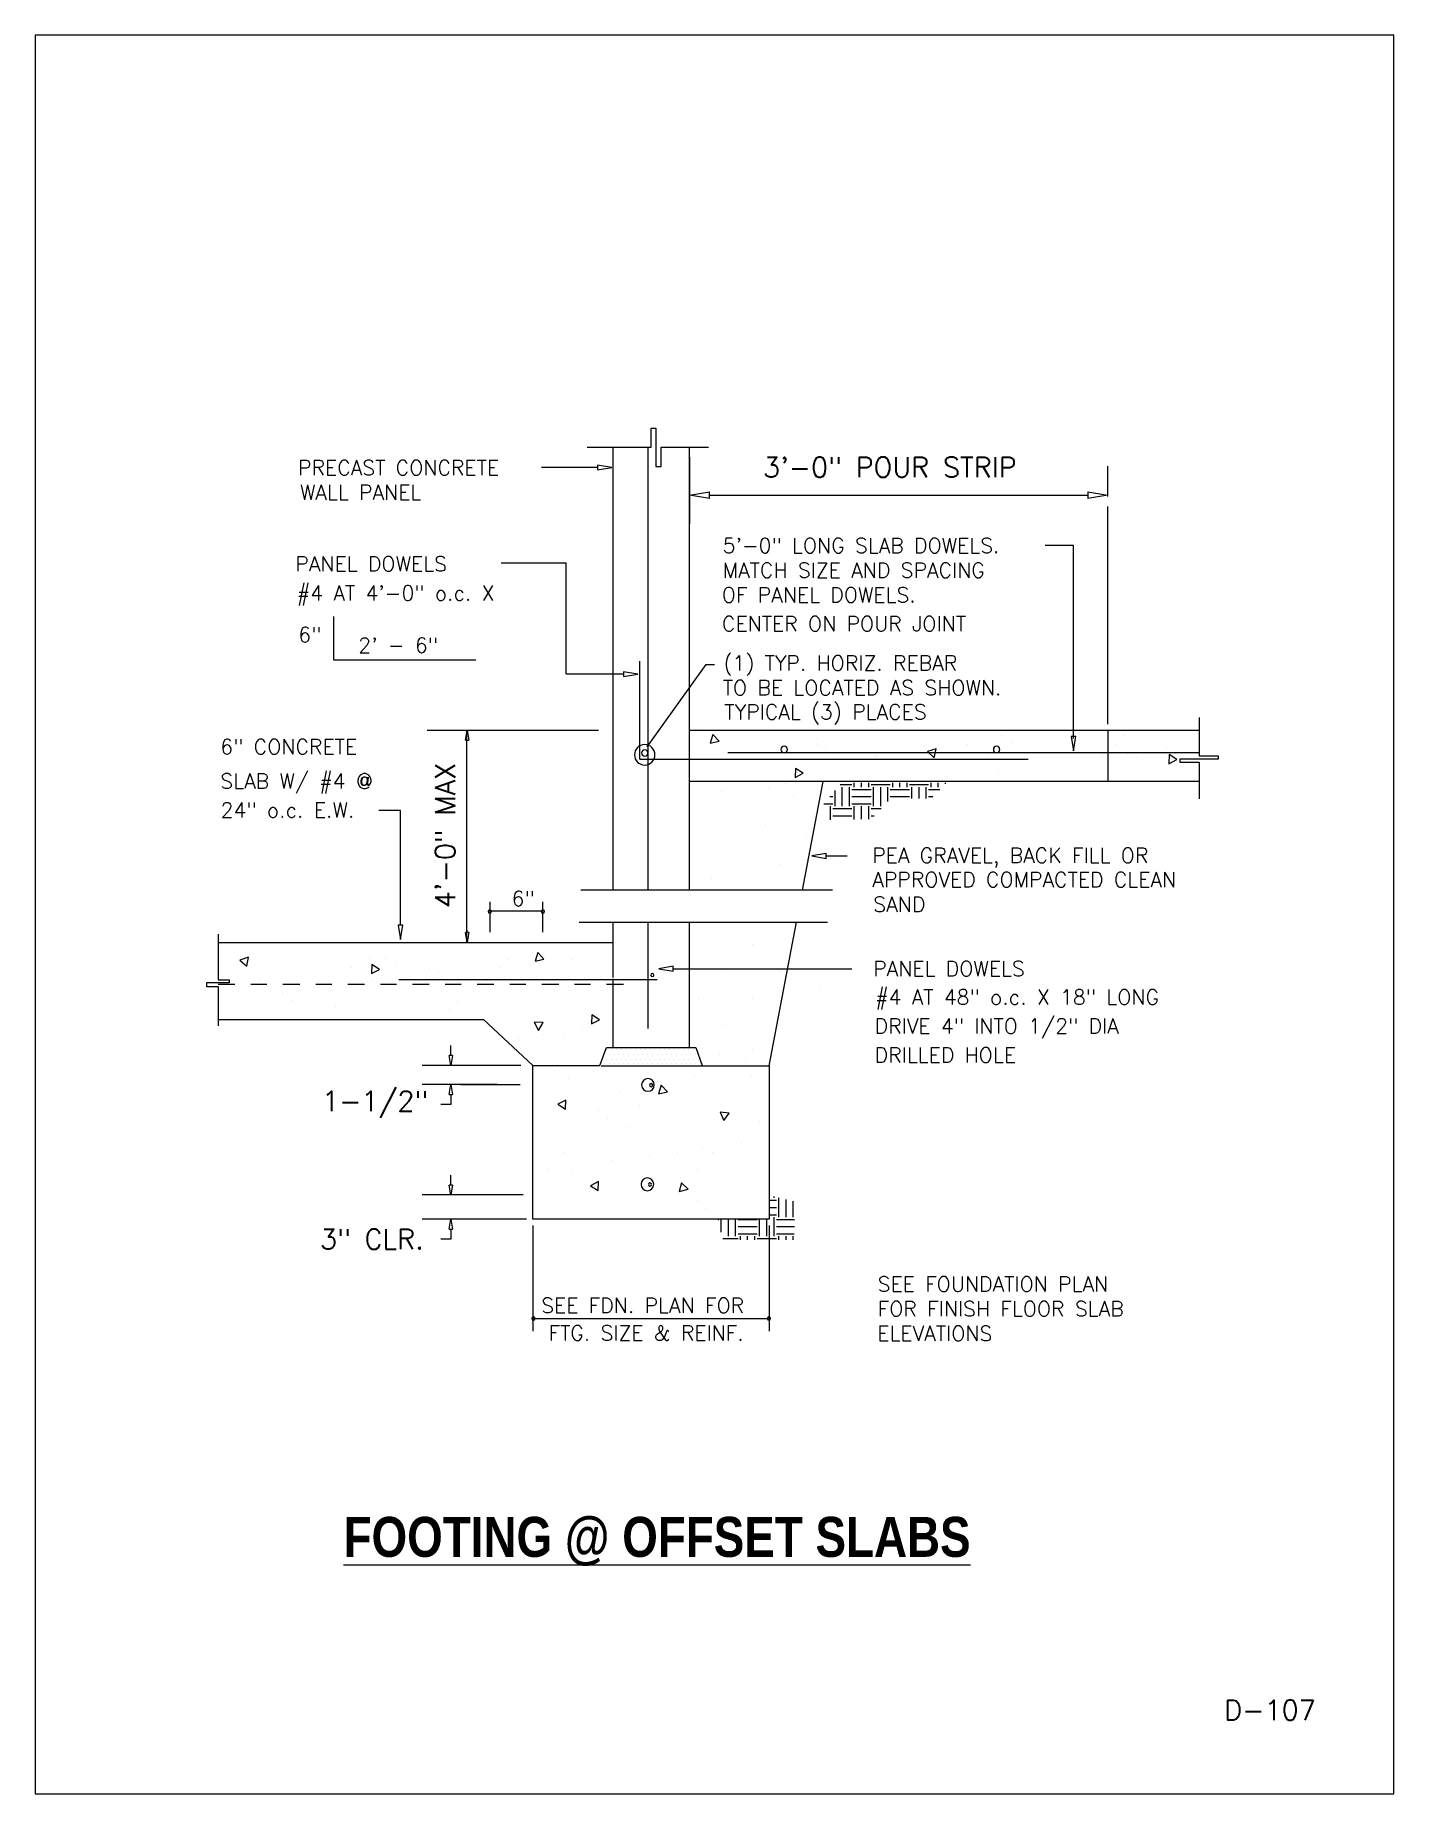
# Model space of a CAD drawing. Extents: x 0 to 8.5, y 0 to 11.
import ezdxf
from ezdxf.enums import TextEntityAlignment as Align

# ---------------------------------------------------------------- set-up
doc = ezdxf.new("R2010")
doc.units = 0
doc.header["$MEASUREMENT"] = 0
for name, pattern in [('BLANK', [0]), ('BREAK2', [0.367454, 0.23622, 0.131234]), ('CENTX', [0.28871499999999994, 0.104987, -0.026247, 0.026247, -0.026247, 0.104987]), ('CURB0', [0]), ('DEFAULT', [0]), ('HIDDEN', [0]), ('SOLID', [0])]:
    doc.linetypes.add(name, pattern=pattern)
doc.layers.get('0').update_dxf_attribs({"linetype": 'CONTINUOUS'})
doc.layers.get('Defpoints').update_dxf_attribs({"linetype": 'CONTINUOUS'})
doc.styles.get("Standard").update_dxf_attribs({"font": 'simplex.shx'})
doc.dimstyles.get("Standard").update_dxf_attribs({"dimtxt": 0.18, "dimasz": 0.18, "dimexe": 0.18, "dimexo": 0.0625, "dimgap": 0.09, "dimtad": 0, "dimtih": 1, "dimtoh": 1, "dimdec": 4, "dimzin": 0, "dimdsep": 46, "dimtxsty": 'Standard', "dimcen": 0.09, "dimadec": 0, "dimazin": 0, "dimtfac": 1, "dimtdec": 4, "dimtofl": 0, "dimtmove": 0, "dimatfit": 3, "dimfxl": 0, "dimtolj": 1, "dimtzin": 0, "dimarcsym": 0})

# ---------------------------------------------------------------- blocks, each defined once
blk = doc.blocks.new('_ClosedBlank')
at = {"color": 0, "linetype": 'Continuous', "lineweight": -2}
for p, q in [((-1, 0.1666666666666667), (0, 0)), ((-1, 0.1666666666666667), (-1, -0.1666666666666667)), ((0, 0), (-1, -0.1666666666666667))]:
    blk.add_line(p, q, dxfattribs=at)
blk = doc.blocks.new('*D5')
at = {"color": 0, "linetype": 'Continuous', "lineweight": -2}
for p, q in [((2.453300863991889, 6.652270499066148), (2.88258116408359, 6.652270499066148)), ((2.70258116408359, 6.589770499066148), (2.70258116408359, 6.588022867404725)), ((2.70258116408359, 5.386647999066149), (2.70258116408359, 5.402070486452343)), ((2.566490863991889, 5.324147999066149), (2.88258116408359, 5.324147999066149))]:
    blk.add_line(p, q, dxfattribs=at)
at = {"layer": 'Defpoints', "color": 0, "linetype": 'Continuous'}
for p in [(2.390800863991889, 6.652270499066148), (2.503990863991889, 5.324147999066149), (2.70258116408359, 5.324147999066149)]:
    blk.add_point(p, dxfattribs=at)
at = {"color": 0, "linetype": 'Continuous', "lineweight": -2, "xscale": 0.0625, "yscale": 0.0625, "zscale": 0.0625}
for p, rotation in [((2.70258116408359, 6.652270499066148), 90), ((2.70258116408359, 5.324147999066149), 270)]:
    blk.add_blockref('_ClosedBlank', p, dxfattribs=dict(at, rotation=rotation))
at = {"color": 0, "linetype": 'Continuous', "insert": (2.56474198815561, 5.995046676928535), "char_height": 0.125, "attachment_point": 5, "rotation": 90}
blk.add_mtext('\\A1;4\'-0" MAX', dxfattribs=at)
blk = doc.blocks.new('*D7')
at = {"color": 0, "linetype": 'Continuous', "lineweight": -2}
for p, q in [((2.600768118954321, 4.61840649906615), (2.600768118954321, 4.68090649906615)), ((2.889827871666853, 4.55590649906615), (2.420768118954321, 4.55590649906615)), ((2.889827871666853, 4.43747099906615), (2.420768118954321, 4.43747099906615)), ((2.600768118954321, 4.31247099906615), (2.538268118954321, 4.31247099906615)), ((2.600768118954321, 4.37497099906615), (2.600768118954321, 4.31247099906615))]:
    blk.add_line(p, q, dxfattribs=at)
at = {"layer": 'Defpoints', "color": 0, "linetype": 'Continuous'}
for p in [(2.952327871666853, 4.55590649906615), (2.600768118954321, 4.43747099906615), (2.952327871666853, 4.43747099906615)]:
    blk.add_point(p, dxfattribs=at)
at = {"color": 0, "linetype": 'Continuous', "lineweight": -2, "xscale": 0.0625, "yscale": 0.0625, "zscale": 0.0625}
for p, rotation in [((2.600768118954321, 4.55590649906615), 270), ((2.600768118954321, 4.43747099906615), 90)]:
    blk.add_blockref('_ClosedBlank', p, dxfattribs=dict(at, rotation=rotation))
at = {"color": 0, "linetype": 'Continuous', "insert": (2.126839547525749, 4.312470999066151), "char_height": 0.125, "attachment_point": 5}
blk.add_mtext('\\A1;1-1/2"', dxfattribs=at)
blk = doc.blocks.new('*D8')
at = {"color": 0, "linetype": 'Continuous', "lineweight": -2}
for p, q in [((2.601004583393178, 3.80806749906615), (2.601004583393178, 3.87056749906615)), ((2.787701992458716, 3.74556749906615), (2.421004583393178, 3.74556749906615)), ((2.789672992458717, 3.59488049906615), (2.421004583393178, 3.59488049906615)), ((2.601004583393178, 3.53238049906615), (2.601004583393178, 3.46988049906615)), ((2.601004583393178, 3.46988049906615), (2.538504583393178, 3.46988049906615))]:
    blk.add_line(p, q, dxfattribs=at)
at = {"layer": 'Defpoints', "color": 0, "linetype": 'Continuous'}
for p in [(2.850201992458716, 3.74556749906615), (2.601004583393178, 3.59488049906615), (2.852172992458717, 3.59488049906615)]:
    blk.add_point(p, dxfattribs=at)
at = {"color": 0, "linetype": 'Continuous', "lineweight": -2, "xscale": 0.0625, "yscale": 0.0625, "zscale": 0.0625}
for p, rotation in [((2.601004583393178, 3.74556749906615), 270), ((2.601004583393178, 3.59488049906615), 90)]:
    blk.add_blockref('_ClosedBlank', p, dxfattribs=dict(at, rotation=rotation))
at = {"color": 0, "linetype": 'Continuous', "insert": (2.106242678631273, 3.46988049906615), "char_height": 0.125, "attachment_point": 5}
blk.add_mtext('\\A1;3" CLR.', dxfattribs=at)
blk = doc.blocks.new('*D10')
at = {"color": 0, "linetype": 'Continuous', "lineweight": -2}
for p, q in [((4.093200118954321, 8.36030299906615), (4.093200118954321, 7.943600700174262)), ((6.710575618954323, 8.114822499066149), (6.710575618954323, 8.303600700174261)), ((4.218200118954321, 8.123600700174261), (6.585575618954323, 8.123600700174261))]:
    blk.add_line(p, q, dxfattribs=at)
at = {"layer": 'Defpoints', "color": 0, "linetype": 'Continuous'}
for p in [(4.093200118954321, 8.42280299906615), (6.710575618954323, 8.123600700174261), (6.710575618954323, 8.052322499066149)]:
    blk.add_point(p, dxfattribs=at)
at = {"color": 0, "linetype": 'Continuous', "lineweight": -2, "xscale": 0.125, "yscale": 0.125, "zscale": 0.125, "rotation": 180}
blk.add_blockref('_ClosedBlank', (4.093200118954321, 8.123600700174261), dxfattribs=at)
at = {"color": 0, "linetype": 'Continuous', "lineweight": -2, "xscale": 0.125, "yscale": 0.125, "zscale": 0.125}
blk.add_blockref('_ClosedBlank', (6.710575618954323, 8.123600700174261), dxfattribs=at)
at = {"color": 0, "linetype": 'Continuous', "insert": (5.346878638531045, 8.297475694729819), "char_height": 0.125, "attachment_point": 5}
blk.add_mtext('\\A1;3\'-0" POUR STRIP', dxfattribs=at)

msp = doc.modelspace()

# ---------------------------------------------------------------- linework, layer by layer
at = {"linetype": 'DEFAULT'}
for p, q in [((3.853318618954326, 8.42280299906615), (3.853318618954326, 8.542754999066151)), ((3.853318618954326, 8.542754999066151), (3.883282618954325, 8.542754999066151)), ((3.883282618954325, 8.542754999066151), (3.883282618954325, 8.30285099906615)), ((3.453456118954321, 8.42280299906615), (3.853318618954326, 8.42280299906615)), ((3.61339061895432, 8.42280299906615), (3.61339061895432, 5.651554499066151)), ((3.916096618954324, 8.30285099906615), (3.916096618954324, 8.42280299906615)), ((3.916096618954324, 8.42280299906615), (4.213152118954323, 8.42280299906615)), ((4.093200118954321, 5.651554499066151), (4.093200118954321, 8.42280299906615)), ((3.518196118954327, 8.29634099906615), (3.16673336548744, 8.29634099906615)), ((3.883282618954325, 8.30285099906615), (3.916096618954324, 8.30285099906615)), ((6.710575618954323, 6.69057749906615), (6.710575618954323, 8.052322499066149)), ((6.496344118954321, 7.808353499066151), (6.317684261907884, 7.808353499066151)), ((6.496344118954321, 6.60034799906615), (6.496344118954321, 7.808353499066151)), ((3.321841618954327, 7.69664699906615), (2.915815618954323, 7.69664699906615)), ((3.321841618954327, 7.003747499066151), (3.321841618954327, 7.69664699906615)), ((1.867395118954327, 7.36318949906615), (1.867395118954327, 7.09379699906615)), ((1.867395118954327, 7.09379699906615), (2.757039118954326, 7.09379699906615)), ((3.827922118954326, 6.549686999066148), (4.198873618954321, 7.06397099906615)), ((4.198873618954321, 7.06397099906615), (4.250386221518269, 7.063970999066151)), ((3.680605618954322, 7.003747499066151), (3.323265118954325, 7.003747499066151)), ((7.28192261895432, 6.732239999066151), (7.28192261895432, 6.49233599906615)), ((2.622774118954323, 6.652270499066148), (3.524595118954323, 6.652270499066148)), ((4.093200118954321, 6.65227199906615), (7.28192261895432, 6.65227199906615)), ((4.889848618954323, 6.60156149906615), (4.889848618954323, 6.60156149906615, 6e-06)), ((6.046557118954325, 6.620710499066149), (6.046557118954325, 6.620710499066149, 6e-06)), ((6.711073618954323, 6.65280149906615), (6.711073618954323, 6.332926499066151)), ((6.814009618954323, 6.61703099906615), (6.814009618954323, 6.61703099906615, 6e-06)), ((7.277950618954325, 6.68838149906615), (7.277950618954325, 6.68838149906615, 6e-06)), ((4.450962118954326, 6.58150049906615), (4.450962118954326, 6.58150049906615, 6e-06)), ((4.895706118954323, 6.56106449906615), (4.895706118954323, 6.56106449906615, 6e-06)), ((4.945146118954327, 6.550891499066149), (4.945146118954327, 6.550891499066149, 6e-06)), ((5.261256118954323, 6.492290999066149), (5.261256118954323, 6.492290999066149, 6e-06)), ((5.829978118954319, 6.56276249906615), (5.829978118954319, 6.56276249906615, 6e-06)), ((6.108018118954323, 6.57503549906615), (6.108018118954323, 6.57503549906615, 6e-06)), ((6.764250118954321, 6.564460499066151), (6.764250118954321, 6.564460499066151, 6e-06)), ((6.833358118954324, 6.505726499066149), (6.833358118954324, 6.505726499066149, 6e-06)), ((7.077261118954324, 6.537836999066149), (7.077261118954324, 6.537836999066149, 6e-06)), ((7.28192261895432, 6.49233599906615), (7.401874618954322, 6.49233599906615)), ((7.401874618954322, 6.49233599906615), (7.401874618954322, 6.472343999066151)), ((5.022219118954322, 6.48046799906615), (5.022219118954322, 6.48046799906615, 6e-06)), ((5.956491118954323, 6.482164499066149), (5.956491118954323, 6.482164499066149, 6e-06)), ((6.02580011895432, 6.399409499066149), (6.02580011895432, 6.399409499066149, 6e-06)), ((6.269704618954322, 6.431519999066149), (6.269704618954322, 6.431519999066149, 6e-06)), ((6.677200618954323, 6.48516749906615), (6.677200618954323, 6.48516749906615, 6e-06)), ((6.890763118954325, 6.48386249906615), (6.890763118954325, 6.48386249906615, 6e-06)), ((7.401874618954322, 6.472343999066151), (7.161972118954326, 6.472343999066151)), ((7.161972118954326, 6.472343999066151), (7.161972118954326, 6.452350499066149)), ((7.161972118954326, 6.452350499066149), (7.28192261895432, 6.452350499066149)), ((7.28192261895432, 6.452350499066149), (7.28192261895432, 6.222442499066149)), ((7.28192261895432, 6.33239849906615), (4.093200118954321, 6.33239849906615)), ((4.452240118954323, 6.28826399906615), (4.452240118954323, 6.28826399906615, 6e-06)), ((4.584946618954321, 6.290107499066149), (4.584946618954321, 6.290107499066149, 6e-06)), ((4.696143118954323, 6.320374499066149), (4.696143118954323, 6.320374499066149, 6e-06)), ((4.800526618954324, 5.651554499066151), (4.929165118954323, 6.33239849906615)), ((4.902208618954324, 6.33239849906615), (4.890654118954325, 6.33239849906615)), ((5.004672118954323, 6.17731349906615), (5.004672118954323, 6.27514649906615)), ((5.036263618954322, 6.31231349906615), (5.109672118954323, 6.31231349906615)), ((5.049672118954325, 6.17731349906615), (5.049672118954325, 6.297313499066149)), ((5.094672118954326, 6.17731349906615), (5.094672118954326, 6.297313499066149)), ((5.109672118954323, 6.28231349906615), (5.229672118954326, 6.28231349906615)), ((5.124672118954326, 6.297313499066149), (5.124672118954326, 6.32279099906615)), ((5.16555911895432, 6.320374499066149), (5.16555911895432, 6.320374499066149, 6e-06)), ((5.169672118954322, 6.297313499066149), (5.169672118954322, 6.32279099906615)), ((5.214672118954324, 6.297313499066149), (5.214672118954324, 6.32279099906615)), ((5.229672118954326, 6.31231349906615), (5.349672118954324, 6.31231349906615)), ((5.244672118954323, 6.17731349906615), (5.244672118954323, 6.297313499066149)), ((5.289672118954325, 6.17731349906615), (5.289672118954325, 6.297313499066149)), ((5.334672118954327, 6.20682149906615), (5.334672118954327, 6.297313499066149)), ((5.349672118954324, 6.28231349906615), (5.469672118954326, 6.28231349906615)), ((5.364672118954326, 6.297313499066149), (5.364672118954326, 6.32279099906615)), ((5.409672118954322, 6.297313499066149), (5.409672118954322, 6.32279099906615)), ((5.454672118954324, 6.297313499066149), (5.454672118954324, 6.32279099906615)), ((5.469672118954326, 6.31231349906615), (5.589672118954324, 6.31231349906615)), ((5.484672118954323, 6.22632749906615), (5.484672118954323, 6.297313499066149)), ((5.529672118954325, 6.22632749906615), (5.529672118954325, 6.297313499066149)), ((5.574672118954322, 6.22632749906615), (5.574672118954322, 6.297313499066149)), ((5.589672118954324, 6.28231349906615), (5.660440618954318, 6.28231349906615)), ((5.604672118954326, 6.297313499066149), (5.604672118954326, 6.32279099906615)), ((5.649672118954323, 6.297313499066149), (5.649672118954323, 6.32279099906615)), ((5.694672118954324, 6.31675949906615), (5.694672118954324, 6.32279099906615)), ((4.296082618954323, 6.267704999066151), (4.296082618954323, 6.267704999066151, 6e-06)), ((4.741296118954322, 6.23552249906615), (4.741296118954322, 6.23552249906615, 6e-06)), ((4.93426361895432, 6.192313499066151), (4.989672118954326, 6.192313499066151)), ((4.972513618954322, 6.23731349906615), (4.989672118954326, 6.23731349906615)), ((4.974672118954324, 6.093160499066151), (4.974672118954324, 6.17731349906615)), ((4.989672118954326, 6.162313499066149), (5.109672118954323, 6.162313499066149)), ((5.109672118954323, 6.23731349906615), (5.229672118954326, 6.23731349906615)), ((5.109672118954323, 6.192313499066151), (5.229672118954326, 6.192313499066151)), ((5.124672118954326, 6.09480449906615), (5.124672118954326, 6.17731349906615)), ((5.169672118954322, 6.09529649906615), (5.169672118954322, 6.17731349906615)), ((5.214672118954324, 6.095789999066149), (5.214672118954324, 6.17731349906615)), ((5.229672118954326, 6.162313499066149), (5.291778118954321, 6.162313499066149)), ((5.349672118954324, 6.23731349906615), (5.469672118954326, 6.23731349906615)), ((5.420118118954322, 6.23552249906615), (5.420118118954322, 6.23552249906615, 6e-06)), ((5.589672118954324, 6.23731349906615), (5.615722618954324, 6.23731349906615)), ((2.285825464843299, 6.151424999066151), (2.149245964843301, 6.151424999066151)), ((2.285825464843299, 5.43281549906615), (2.285825464843299, 6.151424999066151)), ((4.317031618954323, 6.15066899906615), (4.317031618954323, 6.15066899906615, 6e-06)), ((4.571590618954319, 6.06581699906615), (4.571590618954319, 6.06581699906615, 6e-06)), ((4.989672118954326, 6.117313499066151), (5.109672118954323, 6.117313499066151)), ((4.995855118954324, 6.15066899906615), (4.995855118954324, 6.15066899906615, 6e-06)), ((5.229672118954326, 6.117313499066151), (5.248410118954324, 6.117313499066151)), ((4.14732611895432, 5.98096349906615), (4.14732611895432, 5.98096349906615, 6e-06)), ((4.826148118954325, 5.98096349906615), (4.826148118954325, 5.98096349906615, 6e-06)), ((4.401885118954322, 5.89611149906615), (4.401885118954322, 5.89611149906615, 6e-06)), ((4.949037118954324, 5.86598699906615), (5.080942813889193, 5.86598699906615)), ((5.450439868632422, 5.89611149906615), (5.450439868632422, 5.89611149906615, 6e-06)), ((4.232179618954325, 5.72640599906615), (4.232179618954325, 5.72640599906615, 6e-06)), ((4.656442618954323, 5.81125799906615), (4.656442618954323, 5.81125799906615, 6e-06)), ((5.28073436863242, 5.72640599906615), (5.28073436863242, 5.72640599906615, 6e-06)), ((2.847231118954324, 5.38985999906615), (2.847231118954324, 5.57927549906615)), ((2.847231118954324, 5.522999999066149), (3.176962618954324, 5.522999999066149)), ((3.176962618954324, 5.38985999906615), (3.176962618954324, 5.57927549906615)), ((3.61339061895432, 5.45224349906615), (3.61339061895432, 5.106308999066149)), ((4.093200118954321, 4.66800299906615), (4.093200118954321, 5.45224349906615)), ((4.592998618954322, 4.55316299906615), (4.762869118954324, 5.45224349906615)), ((1.145171896321765, 5.376998999066149), (1.145171896321765, 5.09258399906615)), ((1.145171896321765, 5.32414799906615), (3.61339061895432, 5.32414799906615)), ((2.622774118954323, 5.324147999066149), (2.735964118954322, 5.324147999066149)), ((4.14732611895432, 5.30214149906615), (4.14732611895432, 5.30214149906615, 6e-06)), ((4.486737118954325, 5.31050099906615), (4.486737118954325, 5.31050099906615, 6e-06)), ((2.088658618954327, 5.22538049906615), (2.088658618954327, 5.22538049906615, 6e-06)), ((2.193778618954322, 5.223680999066151), (2.193778618954322, 5.223680999066151, 6e-06)), ((2.255238118954324, 5.17800599906615), (2.255238118954324, 5.17800599906615, 6e-06)), ((2.961229618954324, 5.21999999906615), (2.961229618954324, 5.21999999906615, 6e-06)), ((3.354631618954322, 5.218300499066149), (3.354631618954322, 5.218300499066149, 6e-06)), ((1.21319389632176, 5.07276299906615), (1.072538896321761, 5.07276299906615)), ((1.072538896321761, 5.07276299906615), (1.072538896321761, 5.04943049906615)), ((1.096973896321764, 5.072107499066151), (1.096973896321764, 5.072107499066151, 6e-06)), ((1.145171896321765, 5.091979499066149), (1.21319389632176, 5.091979499066149)), ((1.21319389632176, 5.091979499066149), (1.21319389632176, 5.07276299906615)), ((1.224253396321762, 5.09184749906615), (1.224253396321762, 5.09184749906615, 6e-06)), ((1.408476118954324, 5.095261499066149), (1.408476118954324, 5.095261499066149, 6e-06)), ((1.977198118954325, 5.16573149906615), (1.977198118954325, 5.16573149906615, 6e-06)), ((2.103711118954319, 5.085134999066151), (2.103711118954319, 5.085134999066151, 6e-06)), ((2.468073118954324, 5.15944049906615), (2.468073118954324, 5.15944049906615, 6e-06)), ((2.52547811895432, 5.13757649906615), (2.52547811895432, 5.13757649906615, 6e-06)), ((2.824420618954324, 5.088136499066151), (2.824420618954324, 5.088136499066151, 6e-06)), ((2.911470118954327, 5.167429499066149), (2.911470118954327, 5.167429499066149, 6e-06)), ((3.61339061895432, 5.09807399906615), (3.61339061895432, 4.66800299906615)), ((3.991150618954327, 5.161109999066149), (5.108339519061404, 5.161109999066149)), ((4.317031618954323, 5.140796999066151), (4.317031618954323, 5.140796999066151, 6e-06)), ((4.656442618954323, 5.142145499066151), (4.656442618954323, 5.142145499066151, 6e-06)), ((1.072538896321761, 5.04943049906615), (1.145171896321765, 5.04943049906615)), ((1.145171896321765, 5.04943049906615), (1.145171896321765, 4.80296999906615)), ((1.545064618954321, 5.010218999066151), (1.545064618954321, 5.010218999066151, 6e-06)), ((1.606524118954322, 4.96454399906615), (1.606524118954322, 4.96454399906615, 6e-06)), ((2.639692618954323, 4.95833699906615), (2.639692618954323, 4.95833699906615, 6e-06)), ((4.14732611895432, 4.97108999906615), (4.14732611895432, 4.97108999906615, 6e-06)), ((4.486737118954325, 4.972439999066149), (4.486737118954325, 4.972439999066149, 6e-06)), ((4.911001618954325, 5.04758249906615), (4.911001618954325, 5.04758249906615, 6e-06)), ((1.145171896321765, 4.844147999066149), (2.805727618954325, 4.844147999066148)), ((1.819359118954322, 4.94597849906615), (1.819359118954322, 4.94597849906615, 6e-06)), ((1.876764118954323, 4.924115999066151), (1.876764118954323, 4.924115999066151, 6e-06)), ((2.589934618954322, 4.90576649906615), (2.589934618954322, 4.90576649906615, 6e-06)), ((2.805727618954325, 4.844147999066148), (3.113590618954323, 4.554496499066151)), ((3.177604618954323, 4.74687749906615), (3.177604618954323, 4.74687749906615, 6e-06)), ((3.310312618954322, 4.748720999066151), (3.310312618954322, 4.748720999066151, 6e-06)), ((3.421509118954324, 4.77898799906615), (3.421509118954324, 4.77898799906615, 6e-06)), ((4.317031618954323, 4.802734499066151), (4.317031618954323, 4.802734499066151, 6e-06)), ((3.021447118954322, 4.726319999066151), (3.021447118954322, 4.726319999066151, 6e-06)), ((3.533422618954322, 4.554496499066151), (3.573406618954321, 4.66800299906615)), ((3.562351618954324, 4.625633999066149), (3.562351618954324, 4.625633999066149, 6e-06)), ((3.573406618954321, 4.66800299906615), (4.13318411895432, 4.66800299906615)), ((3.577351618954326, 4.655633999066151), (3.577351618954326, 4.655633999066151, 6e-06)), ((3.592351618954323, 4.625633999066149), (3.592351618954323, 4.625633999066149, 6e-06)), ((3.607351618954326, 4.655633999066151), (3.607351618954326, 4.655633999066151, 6e-06)), ((3.61339061895432, 4.66800299906615), (4.093200118954321, 4.66800299906615)), ((3.622351618954323, 4.625633999066149), (3.622351618954323, 4.625633999066149, 6e-06)), ((3.637351618954325, 4.655633999066151), (3.637351618954325, 4.655633999066151, 6e-06)), ((3.652351618954322, 4.625633999066149), (3.652351618954322, 4.625633999066149, 6e-06)), ((3.667351618954324, 4.655633999066151), (3.667351618954324, 4.655633999066151, 6e-06)), ((3.682351618954321, 4.625633999066149), (3.682351618954321, 4.625633999066149, 6e-06)), ((3.697351618954324, 4.655633999066151), (3.697351618954324, 4.655633999066151, 6e-06)), ((3.712351618954326, 4.625633999066149), (3.712351618954326, 4.625633999066149, 6e-06)), ((3.727351618954323, 4.655633999066151), (3.727351618954323, 4.655633999066151, 6e-06)), ((3.742351618954325, 4.625633999066149), (3.742351618954325, 4.625633999066149, 6e-06)), ((3.757351618954322, 4.655633999066151), (3.757351618954322, 4.655633999066151, 6e-06)), ((3.772351618954325, 4.625633999066149), (3.772351618954325, 4.625633999066149, 6e-06)), ((3.787351618954322, 4.655633999066151), (3.787351618954322, 4.655633999066151, 6e-06)), ((3.802351618954324, 4.625633999066149), (3.802351618954324, 4.625633999066149, 6e-06)), ((3.817351618954326, 4.655633999066151), (3.817351618954326, 4.655633999066151, 6e-06)), ((3.832351618954323, 4.625633999066149), (3.832351618954323, 4.625633999066149, 6e-06)), ((3.847351618954326, 4.655633999066151), (3.847351618954326, 4.655633999066151, 6e-06)), ((3.862351618954323, 4.625633999066149), (3.862351618954323, 4.625633999066149, 6e-06)), ((3.877351618954325, 4.655633999066151), (3.877351618954325, 4.655633999066151, 6e-06)), ((3.892351618954322, 4.625633999066149), (3.892351618954322, 4.625633999066149, 6e-06)), ((3.907351618954324, 4.655633999066151), (3.907351618954324, 4.655633999066151, 6e-06)), ((3.922351618954321, 4.625633999066149), (3.922351618954321, 4.625633999066149, 6e-06)), ((3.937351618954324, 4.655633999066151), (3.937351618954324, 4.655633999066151, 6e-06)), ((3.952351618954326, 4.625633999066149), (3.952351618954326, 4.625633999066149, 6e-06)), ((3.967351618954323, 4.655633999066151), (3.967351618954323, 4.655633999066151, 6e-06)), ((3.982351618954326, 4.625633999066149), (3.982351618954326, 4.625633999066149, 6e-06)), ((3.997351618954323, 4.655633999066151), (3.997351618954323, 4.655633999066151, 6e-06)), ((4.012351618954325, 4.625633999066149), (4.012351618954325, 4.625633999066149, 6e-06)), ((4.027351618954322, 4.655633999066151), (4.027351618954322, 4.655633999066151, 6e-06)), ((4.042351618954324, 4.625633999066149), (4.042351618954324, 4.625633999066149, 6e-06)), ((4.057351618954321, 4.655633999066151), (4.057351618954321, 4.655633999066151, 6e-06)), ((4.072351618954324, 4.625633999066149), (4.072351618954324, 4.625633999066149, 6e-06)), ((4.087351618954326, 4.655633999066151), (4.087351618954326, 4.655633999066151, 6e-06)), ((4.102351618954323, 4.625633999066149), (4.102351618954323, 4.625633999066149, 6e-06)), ((4.117351618954325, 4.655633999066151), (4.117351618954325, 4.655633999066151, 6e-06)), ((4.132351618954322, 4.625633999066149), (4.132351618954322, 4.625633999066149, 6e-06)), ((4.13318411895432, 4.66800299906615), (4.173168118954324, 4.554496499066151)), ((4.281000118954321, 4.625431499066151), (4.281000118954321, 4.625431499066151, 6e-06)), ((4.486737118954325, 4.65852599906615), (4.486737118954325, 4.65852599906615, 6e-06)), ((3.039115618954323, 4.55590649906615), (2.663268118954321, 4.55590649906615)), ((3.103623118954324, 4.60851599906615), (3.103623118954324, 4.60851599906615, 6e-06)), ((3.113590618954323, 3.59488049906615), (3.113590618954323, 4.554496499066151)), ((3.113590618954323, 4.554496499066151), (3.533422618954322, 4.554496499066151)), ((3.269199118954324, 4.56353849906615), (3.269199118954324, 4.56353849906615, 6e-06)), ((3.541281118954322, 4.55316299906615), (4.592998618954322, 4.55316299906615)), ((3.562351618954324, 4.565632499066151), (3.562351618954324, 4.565632499066151, 6e-06)), ((3.577351618954326, 4.59563399906615), (3.577351618954326, 4.59563399906615, 6e-06)), ((3.592351618954323, 4.565632499066151), (3.592351618954323, 4.565632499066151, 6e-06)), ((3.607351618954326, 4.59563399906615), (3.607351618954326, 4.59563399906615, 6e-06)), ((3.622351618954323, 4.565632499066151), (3.622351618954323, 4.565632499066151, 6e-06)), ((3.637351618954325, 4.59563399906615), (3.637351618954325, 4.59563399906615, 6e-06)), ((3.652351618954322, 4.565632499066151), (3.652351618954322, 4.565632499066151, 6e-06)), ((3.667351618954324, 4.59563399906615), (3.667351618954324, 4.59563399906615, 6e-06)), ((3.682351618954321, 4.565632499066151), (3.682351618954321, 4.565632499066151, 6e-06)), ((3.697351618954324, 4.59563399906615), (3.697351618954324, 4.59563399906615, 6e-06)), ((3.712351618954326, 4.565632499066151), (3.712351618954326, 4.565632499066151, 6e-06)), ((3.727351618954323, 4.59563399906615), (3.727351618954323, 4.59563399906615, 6e-06)), ((3.742351618954325, 4.565632499066151), (3.742351618954325, 4.565632499066151, 6e-06)), ((3.757351618954322, 4.59563399906615), (3.757351618954322, 4.59563399906615, 6e-06)), ((3.772351618954325, 4.565632499066151), (3.772351618954325, 4.565632499066151, 6e-06)), ((3.787351618954322, 4.59563399906615), (3.787351618954322, 4.59563399906615, 6e-06)), ((3.802351618954324, 4.565632499066151), (3.802351618954324, 4.565632499066151, 6e-06)), ((3.817351618954326, 4.59563399906615), (3.817351618954326, 4.59563399906615, 6e-06)), ((3.832351618954323, 4.565632499066151), (3.832351618954323, 4.565632499066151, 6e-06)), ((3.847351618954326, 4.59563399906615), (3.847351618954326, 4.59563399906615, 6e-06)), ((3.862351618954323, 4.565632499066151), (3.862351618954323, 4.565632499066151, 6e-06)), ((3.877351618954325, 4.59563399906615), (3.877351618954325, 4.59563399906615, 6e-06)), ((3.892351618954322, 4.565632499066151), (3.892351618954322, 4.565632499066151, 6e-06)), ((3.907351618954324, 4.59563399906615), (3.907351618954324, 4.59563399906615, 6e-06)), ((3.922351618954321, 4.565632499066151), (3.922351618954321, 4.565632499066151, 6e-06)), ((3.937351618954324, 4.59563399906615), (3.937351618954324, 4.59563399906615, 6e-06)), ((3.952351618954326, 4.565632499066151), (3.952351618954326, 4.565632499066151, 6e-06)), ((3.967351618954323, 4.59563399906615), (3.967351618954323, 4.59563399906615, 6e-06)), ((3.982351618954326, 4.565632499066151), (3.982351618954326, 4.565632499066151, 6e-06)), ((3.997351618954323, 4.59563399906615), (3.997351618954323, 4.59563399906615, 6e-06)), ((4.012351618954325, 4.565632499066151), (4.012351618954325, 4.565632499066151, 6e-06)), ((4.027351618954322, 4.59563399906615), (4.027351618954322, 4.59563399906615, 6e-06)), ((4.042351618954324, 4.565632499066151), (4.042351618954324, 4.565632499066151, 6e-06)), ((4.057351618954321, 4.59563399906615), (4.057351618954321, 4.59563399906615, 6e-06)), ((4.072351618954324, 4.565632499066151), (4.072351618954324, 4.565632499066151, 6e-06)), ((4.087351618954326, 4.59563399906615), (4.087351618954326, 4.59563399906615, 6e-06)), ((4.102351618954323, 4.565632499066151), (4.102351618954323, 4.565632499066151, 6e-06)), ((4.117351618954325, 4.59563399906615), (4.117351618954325, 4.59563399906615, 6e-06)), ((4.132351618954322, 4.565632499066151), (4.132351618954322, 4.565632499066151, 6e-06)), ((4.147351618954325, 4.59563399906615), (4.147351618954325, 4.59563399906615, 6e-06)), ((4.162351618954322, 4.565632499066151), (4.162351618954322, 4.565632499066151, 6e-06)), ((4.44657611895432, 4.580453999066151), (4.44657611895432, 4.580453999066151, 6e-06)), ((4.592998618954322, 4.55316299906615), (4.592998618954322, 3.59488049906615)), ((3.034504618954321, 4.433747999066151), (2.663268118954321, 4.433747999066151)), ((3.337566118954323, 4.47523049906615), (3.337566118954323, 4.47523049906615, 6e-06)), ((4.122868618954321, 4.48524749906615), (4.122868618954321, 4.48524749906615, 6e-06)), ((4.483686118954322, 4.488124499066151), (4.483686118954322, 4.488124499066151, 6e-06)), ((3.656614618954324, 4.38432299906615), (3.656614618954324, 4.38432299906615, 6e-06)), ((3.783127618954323, 4.30372499906615), (3.783127618954323, 4.30372499906615, 6e-06)), ((3.526521118954326, 4.27548449906615), (3.526521118954326, 4.27548449906615, 6e-06)), ((3.581818618954324, 4.224812999066149), (3.581818618954324, 4.224812999066149, 6e-06)), ((4.528539118954322, 4.20396299906615), (4.528539118954322, 4.20396299906615, 6e-06)), ((3.718246618954321, 4.17476849906615), (3.718246618954321, 4.17476849906615, 6e-06)), ((3.304300618954324, 4.01187599906615), (3.304300618954324, 4.01187599906615, 6e-06)), ((3.842824618954324, 3.98564699906615), (3.842824618954324, 3.98564699906615, 6e-06)), ((4.018332118954323, 4.012973999066149), (4.018332118954323, 4.012973999066149, 6e-06)), ((4.174489618954324, 4.03353149906615), (4.174489618954324, 4.03353149906615, 6e-06)), ((4.23857261895432, 4.01357399906615), (4.23857261895432, 4.01357399906615, 6e-06)), ((4.418392618954323, 4.06564199906615), (4.418392618954323, 4.06564199906615, 6e-06)), ((3.210774118954324, 3.906656999066149), (3.210774118954324, 3.906656999066149, 6e-06)), ((3.35646461895432, 3.897164999066149), (3.35646461895432, 3.897164999066149, 6e-06)), ((3.36693161895432, 3.92721449906615), (3.36693161895432, 3.92721449906615, 6e-06)), ((3.610834618954325, 3.95932499906615), (3.610834618954325, 3.95932499906615, 6e-06)), ((4.141767118954323, 3.907181999066149), (4.141767118954323, 3.907181999066149, 6e-06)), ((3.053614618954322, 3.74556749906615), (2.573806618954322, 3.74556749906615)), ((3.898911118954324, 3.633067499066151), (3.898911118954324, 3.633067499066151, 6e-06)), ((4.141431118954324, 3.71202299906615), (4.141431118954324, 3.71202299906615, 6e-06)), ((4.196728618954323, 3.66135299906615), (4.196728618954323, 3.66135299906615, 6e-06)), ((4.592998618954322, 3.712486499066149), (4.637365618954323, 3.712486499066149)), ((4.592998618954322, 3.66748649906615), (4.637365618954323, 3.66748649906615)), ((4.622365618954321, 3.727486499066151), (4.622365618954321, 3.73513649906615)), ((4.65236561895432, 3.60748649906615), (4.65236561895432, 3.727486499066151)), ((4.697365618954322, 3.60748649906615), (4.697365618954322, 3.71753849906615)), ((4.742365618954318, 3.60748649906615), (4.742365618954318, 3.70698149906615)), ((3.073606618954319, 3.59488049906615), (2.575777618954323, 3.59488049906615)), ((4.592998618954322, 3.59488049906615), (3.113590618954323, 3.59488049906615)), ((3.113590618954323, 3.55489649906615), (3.113590618954323, 2.89386449906615)), ((4.271895118954324, 3.592486499066149), (4.27736561895432, 3.592486499066149)), ((4.292365618954323, 3.513491999066149), (4.292365618954323, 3.59350799906615)), ((4.337365618954319, 3.487486499066151), (4.337365618954319, 3.59350799906615)), ((4.382365618954321, 3.487486499066151), (4.382365618954321, 3.59350799906615)), ((4.397365618954323, 3.592486499066149), (4.517365618954321, 3.592486499066149)), ((4.397365618954323, 3.54748649906615), (4.517365618954321, 3.54748649906615)), ((4.532365618954323, 3.487486499066151), (4.532365618954323, 3.59350799906615)), ((4.577365618954319, 3.487486499066151), (4.577365618954319, 3.59350799906615)), ((4.592998618954322, 3.622486499066151), (4.637365618954323, 3.622486499066151)), ((4.592998618954322, 3.55489649906615), (4.592998618954322, 2.89386449906615)), ((4.622365618954321, 3.487486499066151), (4.622365618954321, 3.60748649906615)), ((4.637365618954323, 3.592486499066149), (4.750101118954325, 3.592486499066149)), ((4.637365618954323, 3.54748649906615), (4.749669118954323, 3.54748649906615)), ((4.302991618954326, 3.472486499066149), (4.397365618954323, 3.472486499066149)), ((4.397365618954323, 3.50248649906615), (4.517365618954321, 3.50248649906615)), ((4.41236561895432, 3.46471199906615), (4.41236561895432, 3.487486499066151)), ((4.457365618954322, 3.46471199906615), (4.457365618954322, 3.487486499066151)), ((4.502365618954324, 3.46471199906615), (4.502365618954324, 3.487486499066151)), ((4.517365618954321, 3.472486499066149), (4.637365618954323, 3.472486499066149)), ((4.637365618954323, 3.50248649906615), (4.749237118954326, 3.50248649906615)), ((4.65236561895432, 3.46471199906615), (4.65236561895432, 3.487486499066151)), ((4.697365618954322, 3.46471199906615), (4.697365618954322, 3.487486499066151)), ((4.742365618954318, 3.46471199906615), (4.742365618954318, 3.487486499066151)), ((3.113590618954323, 2.97383249906615), (4.592998618954322, 2.97383249906615))]:
    msp.add_line(p, q, dxfattribs=at)
at = {"linetype": 'HIDDEN'}
for p, q in [((3.833302618954326, 8.42280299906615), (3.833302618954326, 6.152470499066149)), ((3.782088118954325, 6.472343999066151), (3.782088118954325, 7.08538799906615)), ((4.333102618954323, 6.51232799906615), (7.28192261895432, 6.51232799906615)), ((3.782088118954325, 6.472343999066151), (6.212350618954325, 6.472343999066151)), ((3.833302618954326, 6.152470499066149), (3.833179618954322, 5.651554499066151)), ((3.833130118954324, 5.45224349906615), (3.832965118954325, 4.78787249906615)), ((2.274723118954322, 5.093854499066151), (3.890331118954323, 5.093854499066151))]:
    msp.add_line(p, q, dxfattribs=at)
at = {"linetype": 'BLANK'}
msp.add_line((2.701515118954322, 5.324147999066149), (2.701515118954322, 6.652270499066148), dxfattribs=at)
at = {"linetype": 'BREAK2'}
for p, q in [((4.988113923132863, 5.651554499066151), (3.413157399163543, 5.651554499066151)), ((3.402795118954325, 5.45224349906615), (4.956682618954323, 5.45224349906615))]:
    msp.add_line(p, q, dxfattribs=at)
at = {"linetype": 'CENTX'}
msp.add_line((1.145171896321765, 5.06469449906615), (3.71995339632176, 5.06469449906615), dxfattribs=at)
at = {"linetype": 'Continuous'}
msp.add_lwpolyline([(0, 0), (8.5, 0), (8.5, 11), (0, 11)], close=True, dxfattribs=at)
at = {"linetype": 'SOLID'}
for points in [[(3.518196118954327, 8.311340999066152), (3.518196118954327, 8.281340999066149), (3.608196118954325, 8.29634099906615)], [(3.680605618954322, 7.01874749906615), (3.680605618954322, 6.988747499066148), (3.77060561895432, 7.003747499066151)], [(6.511344118954323, 6.614264999066151), (6.481345618954325, 6.614264999066151), (6.496344118954321, 6.524264999066149)], [(4.949037118954324, 5.85098699906615), (4.949037118954324, 5.88098699906615), (4.859037118954326, 5.86598699906615)], [(2.300826964843303, 5.43281549906615), (2.270825464843302, 5.43281549906615), (2.285825464843299, 5.34281549906615)], [(3.991150618954327, 5.14610999906615), (3.991150618954327, 5.17610999906615), (3.901150618954324, 5.161109999066149)]]:
    msp.add_lwpolyline(points, close=True, dxfattribs=at)
at = {"linetype": 'DEFAULT'}
for points in [[(4.240519618954323, 6.62543549906615), (4.22355911895432, 6.57067949906615), (4.279459618954325, 6.58336949906615)], [(5.624316118954322, 6.48086249906615), (5.636440618954321, 6.53688899906615), (5.581858618954323, 6.51937649906615)], [(7.094703118954321, 6.50002949906615), (7.092492118954324, 6.442748999066149), (7.143204118954324, 6.46947299906615)], [(4.757229118954324, 6.41390549906615), (4.755018118954322, 6.356624999066149), (4.805730118954322, 6.383350499066149)], [(1.323183828238312, 5.17677599906615), (1.335308328238316, 5.23280249906615), (1.280726328238318, 5.215289999066149)], [(2.106100618954324, 5.18757299906615), (2.103889618954321, 5.13029249906615), (2.154601618954322, 5.15701649906615)], [(3.144189118954325, 5.262235499066151), (3.127228618954321, 5.20747799906615), (3.183129118954326, 5.220167999066149)], [(3.482595118954325, 4.87252049906615), (3.480384118954323, 4.815239999066149), (3.531094618954322, 4.841965499066149)], [(3.12126611895432, 4.825934999066149), (3.147990118954326, 4.77522299906615), (3.178546618954321, 4.82372399906615)], [(3.917337118954325, 4.432405499066149), (3.900376618954322, 4.37764949906615), (3.956277118954322, 4.39033799906615)], [(3.320274118954325, 4.339657499066149), (3.269562118954324, 4.312933499066149), (3.318063118954322, 4.28237699906615)], [(4.28549411895432, 4.264052999066149), (4.307697118954325, 4.211204999066149), (4.34236361895432, 4.256857499066149)], [(3.524407618954323, 3.830026499066149), (3.473695618954322, 3.803300999066149), (3.522195118954324, 3.772745999066149)], [(4.02960011895432, 3.76648049906615), (4.084479118954325, 3.78303899906615), (4.042699618954325, 3.822286499066149)]]:
    msp.add_lwpolyline(points, close=True, dxfattribs=at)
at = {"linetype": 'HIDDEN'}
msp.add_lwpolyline([(3.877393618954326, 6.498940499066149, 1), (3.749452618954324, 6.498940499066149, 1)], format="xyb", close=True, dxfattribs=at)
at = {"linetype": 'SOLID'}
for points in [[(3.833700118954324, 6.51019799906615, 1), (3.793716118954325, 6.51019799906615, 1)], [(4.705789618954322, 6.53205749906615, 1), (4.665805618954323, 6.53205749906615, 1)], [(6.034530118954326, 6.53205749906615, 1), (5.994546118954327, 6.53205749906615, 1)], [(3.793318618954332, 4.433968499066154, 1), (3.873286618954335, 4.433968499066154, 1)], [(3.790363618954332, 3.812425499066154, 1), (3.870331618954335, 3.812425499066154, 1)]]:
    msp.add_lwpolyline(points, format="xyb", close=True, dxfattribs=at)
at = {"linetype": 'CURB0'}
for points in [[(2.83316261895432, 5.51848649906615, 1), (2.854162618954325, 5.51848649906615, 1)], [(3.166351618954325, 5.51848649906615, 1), (3.187351618954324, 5.51848649906615, 1)], [(3.870648118954325, 5.12152349906615, 1), (3.850656118954323, 5.12152349906615, 1)], [(3.863290618954323, 4.432633499066149, 1), (3.843298618954321, 4.432633499066149, 1)], [(3.856251118954324, 3.81109199906615, 1), (3.836259118954322, 3.81109199906615, 1)], [(3.106845118954327, 2.97259199906615, 1), (3.127845118954326, 2.97259199906615, 1)], [(4.58025911895432, 2.97259199906615, 1), (4.601259118954324, 2.97259199906615, 1)]]:
    msp.add_lwpolyline(points, format="xyb", close=True, dxfattribs=at)

# ---------------------------------------------------------------- texts
for s, p in [('PRECAST CONCRETE', (1.644777118954321, 8.247550499066149)), ('WALL PANEL', (1.65620111895432, 8.09326349906615)), ('5\'-0" LONG SLAB DOWELS.', (4.301184118954323, 7.760899499066149)), ('PANEL DOWELS', (1.627783618954327, 7.646449499066149)), ('MATCH SIZE AND SPACING', (4.301319118954323, 7.60661249906615)), ('#4 AT 4\'-0" o.c. X', (1.636536118954323, 7.46336249906615)), ('OF PANEL DOWELS. ', (4.295467618954325, 7.45232699906615)), ('6"', (1.646230618954323, 7.203532499066149)), ('CENTER ON POUR JOINT', (4.296649618954325, 7.27122449906615)), ('2\' - 6"', (2.021742118954322, 7.13728349906615)), ('(1) TYP. HORIZ. REBAR', (4.306144618954322, 7.025525999066151)), ('TO BE LOCATED AS SHOWN.', (4.301545618954322, 6.87124049906615)), ('TYPICAL (3) PLACES', (4.311450118954324, 6.72045599906615)), ('6" CONCRETE', (1.158361020016283, 6.502649870561083)), ('SLAB W/ #4 @', (1.158361020016283, 6.28739399906615)), ('24" o.c. E.W.', (1.160527020016282, 6.106291499066151)), ('PEA GRAVEL, BACK FILL OR', (5.236611868632419, 5.82259199906615)), ('APPROVED COMPACTED CLEAN', (5.237205868632422, 5.671171499066151)), ('6"', (2.981359618954324, 5.55311699906615)), ('SAND', (5.243780368632423, 5.516885999066151)), ('PANEL DOWELS', (5.242676368632418, 5.11440599906615)), ('#4 AT 48" o.c. X 18" LONG', (5.254748941311425, 4.93622699906615)), ('DRIVE 4" INTO 1/2" DIA ', (5.251993441311427, 4.755124499066149)), ('DRILLED HOLE', (5.252189941311427, 4.574021999066149)), ('SEE FOUNDATION PLAN', (5.270504640430905, 3.14110199906615)), ('SEE FDN. PLAN FOR', (3.165532618954325, 3.00758999906615)), ('FOR FINISH FLOOR SLAB', (5.270630640430907, 2.98681649906615)), ('FTG. SIZE & REINF.', (3.21138161895432, 2.83590749906615)), ('ELEVATIONS', (5.268464640430908, 2.83253099906615))]:
    msp.add_text(s, height=0.09375).set_placement(p)
at = {"linetype": 'Continuous'}
msp.add_text('D-107', height=0.125, dxfattribs=at).set_placement((8.012198633522743, 0.4616417257096934), align=Align.RIGHT)
at = {"linetype": 'Continuous', "insert": (1.929424559283618, 1.732211512545323), "char_height": 0.25, "width": 6.375, "attachment_point": 1}
msp.add_mtext('{\\fTechnicBold|b0|i0|c2|p2;\\LFOOTING @ OFFSET SLABS}', dxfattribs=at)

# ---------------------------------------------------------------- dimensions: what is measured, and where the dimension line sits
at = {"linetype": 'Continuous'}
dim = msp.add_linear_dim(base=(6.710575618954323, 8.123600700174261), p1=(4.093200118954321, 8.42280299906615), p2=(6.710575618954323, 8.052322499066149), text='3\'-0" POUR STRIP', dimstyle='Standard', override={"dimtxt": 0.125, "dimasz": 0.125, "dimblk1": 'ClosedBlank', "dimblk2": 'ClosedBlank', "dimsah": 1, "dimtmove": 2}, dxfattribs=at)
dim.commit()
dim.dimension.update_dxf_attribs({"geometry": '*D10', "text_midpoint": (5.346878638531045, 8.297475694729819), "dimtype": 160})
dim = msp.add_linear_dim(base=(2.70258116408359, 5.324147999066149), p1=(2.390800863991889, 6.652270499066148), p2=(2.503990863991889, 5.324147999066149), angle=90, text='4\'-0" MAX', dimstyle='Standard', override={"dimtxt": 0.125, "dimasz": 0.0625, "dimblk1": 'ClosedBlank', "dimblk2": 'ClosedBlank', "dimsah": 1, "dimtmove": 2}, dxfattribs=at)
dim.commit()
dim.dimension.update_dxf_attribs({"geometry": '*D5', "text_midpoint": (2.56474198815561, 5.995046676928535), "dimtype": 160, "text_rotation": 90})
for base, p1, p2, text, picture, middle in [((2.600768118954321, 4.43747099906615), (2.952327871666853, 4.55590649906615), (2.952327871666853, 4.43747099906615), '1-1/2"', '*D7', (2.126839547525749, 4.312470999066151)), ((2.601004583393178, 3.59488049906615), (2.850201992458716, 3.74556749906615), (2.852172992458717, 3.59488049906615), '3" CLR.', '*D8', (2.106242678631273, 3.46988049906615))]:
    dim = msp.add_linear_dim(base=base, p1=p1, p2=p2, angle=90, text=text, dimstyle='Standard', override={"dimtxt": 0.125, "dimasz": 0.0625, "dimblk1": 'ClosedBlank', "dimblk2": 'ClosedBlank', "dimsah": 1}, dxfattribs=at)
    dim.commit()
    dim.dimension.update_dxf_attribs({"geometry": picture, "text_midpoint": middle})

doc.saveas('drawing.dxf')
